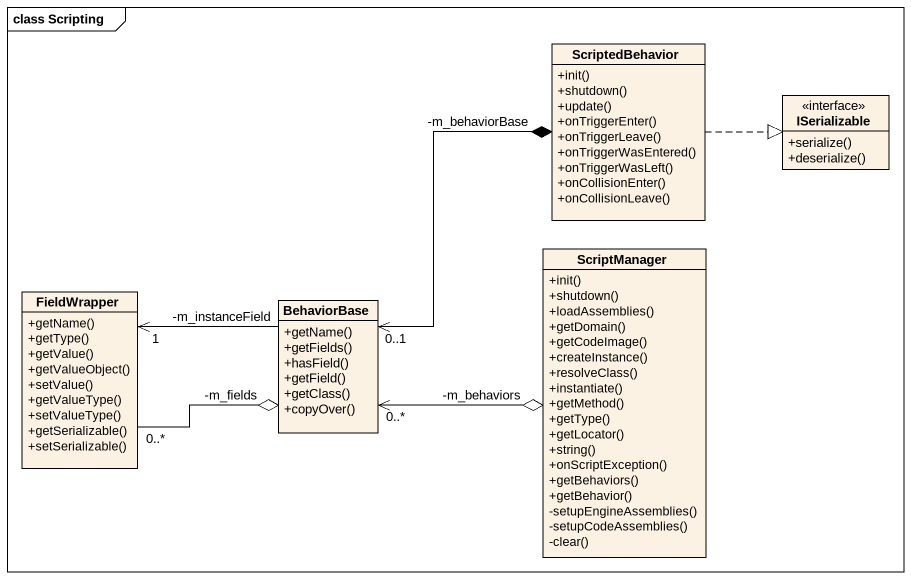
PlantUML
@startuml
mainframe class Scripting
hide circle
hide empty members
skinparam classAttributeIconSize 0
class ScriptedBehavior {
  +init()
  +shutdown()
  +update()
  +onTriggerEnter()
  +onTriggerLeave()
  +onTriggerWasEntered()
  +onTriggerWasLeft()
  +onCollisionEnter()
  +onCollisionLeave()
}
interface ISerializable {
  +serialize()
  +deserialize()
}
class ScriptManager {
  +init()
  +shutdown()
  +loadAssemblies()
  +getDomain()
  +getCodeImage()
  +createInstance()
  +resolveClass()
  +instantiate()
  +getMethod()
  +getType()
  +getLocator()
  +string()
  +onScriptException()
  +getBehaviors()
  +getBehavior()
  -setupEngineAssemblies()
  -setupCodeAssemblies()
  -clear()
}
class FieldWrapper {
  +getName()
  +getType()
  +getValue()
  +getValueObject()
  +setValue()
  +getValueType()
  +setValueType()
  +getSerializable()
  +setSerializable()
}
class BehaviorBase {
  +getName()
  +getFields()
  +hasField()
  +getField()
  +getClass()
  +copyOver()
}
ScriptedBehavior .right.|> ISerializable
ScriptedBehavior "-m_behaviorBase" *--> "0..1" BehaviorBase
ScriptManager "-m_behaviors" o-left-> "0..*" BehaviorBase
BehaviorBase "-m_fields" o-left- "0..*" FieldWrapper
BehaviorBase "-m_instanceField" -left-> "1" FieldWrapper
@enduml
